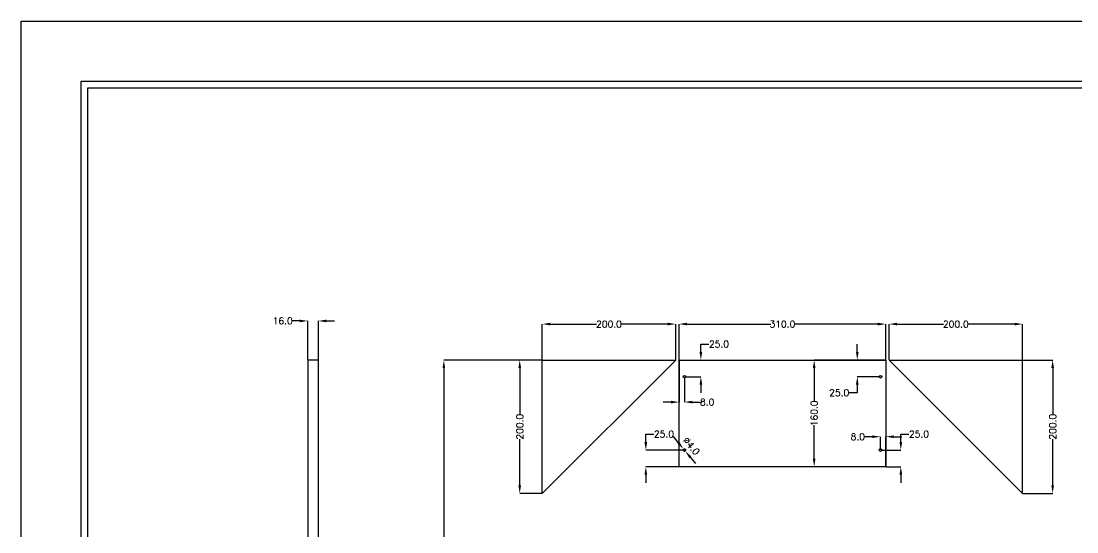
# Model space of a CAD drawing. Header units: millimetres. Extents: x -4601 to 5059, y -189 to 3749.
# Drawn here: x 2089 to 3672, y 2983 to 3749 of the extents above; entities that cross this region are included whole.
import ezdxf

# ---------------------------------------------------------------- set-up
doc = ezdxf.new("R2010")
doc.units = ezdxf.units.MM
doc.layers.get('0').update_dxf_attribs({"lineweight": 25})
doc.layers.add('DIMENSION', color=150, linetype='Continuous', lineweight=9)
doc.layers.add('NoPrint', color=3, linetype='Continuous', plot=False)
doc.styles.get("Standard").update_dxf_attribs({"font": 'txt.shx', "height": 10})
doc.dimstyles.get("Standard").update_dxf_attribs({"dimscale": 100, "dimtxt": 12, "dimasz": 12, "dimexe": 0, "dimexo": 0.5, "dimgap": 1, "dimtad": 0, "dimtoh": 1, "dimdec": 1, "dimzin": 0, "dimdsep": 46, "dimtxsty": 'Standard', "dimcen": 2.5, "dimadec": 0, "dimazin": 0, "dimtfac": 1, "dimtdec": 4, "dimtofl": 0, "dimtmove": 0, "dimatfit": 3, "dimfxl": 1, "dimtolj": 1, "dimtzin": 0, "dimarcsym": 0})

# ---------------------------------------------------------------- blocks, each defined once
blk = doc.blocks.new('*D137')
at = {"layer": 'Defpoints', "color": 0}
for p in [(3070.3, 3294.4), (2870.3, 3240.5), (3070.3, 3240.5)]:
    blk.add_point(p, dxfattribs=at)
at = {"layer": 'DIMENSION', "color": 0, "lineweight": -2}
for p, q in [((2870.3, 3241), (2870.3, 3294.4)), ((2882.3, 3294.4), (2951.8, 3294.4)), ((3058.3, 3294.4), (2988.8, 3294.4)), ((3070.3, 3241), (3070.3, 3294.4))]:
    blk.add_line(p, q, dxfattribs=at)
at = {"layer": 'DIMENSION', "color": 0}
for points in [[(2882.3, 3296.4), (2882.3, 3292.4), (2870.3, 3294.4)], [(3058.3, 3292.4), (3058.3, 3296.4), (3070.3, 3294.4)]]:
    blk.add_solid(points, dxfattribs=at)
at = {"layer": 'DIMENSION', "color": 0, "insert": (2970.3, 3294.4), "char_height": 10, "attachment_point": 5}
blk.add_mtext('\\A1;200.0', dxfattribs=at)
blk = doc.blocks.new('*D139')
at = {"layer": 'Defpoints', "color": 0}
for p in [(3385.3, 3294.4), (3075.3, 3240.5), (3385.3, 3240.5)]:
    blk.add_point(p, dxfattribs=at)
at = {"layer": 'DIMENSION', "color": 0, "lineweight": -2}
for p, q in [((3075.3, 3241), (3075.3, 3294.4)), ((3087.3, 3294.4), (3212.7, 3294.4)), ((3373.3, 3294.4), (3248, 3294.4)), ((3385.3, 3241), (3385.3, 3294.4))]:
    blk.add_line(p, q, dxfattribs=at)
at = {"layer": 'DIMENSION', "color": 0}
for points in [[(3087.3, 3296.4), (3087.3, 3292.4), (3075.3, 3294.4)], [(3373.3, 3292.4), (3373.3, 3296.4), (3385.3, 3294.4)]]:
    blk.add_solid(points, dxfattribs=at)
at = {"layer": 'DIMENSION', "color": 0, "insert": (3230.3, 3294.4), "char_height": 10, "attachment_point": 5}
blk.add_mtext('\\A1;310.0', dxfattribs=at)
blk = doc.blocks.new('*D140')
at = {"layer": 'Defpoints', "color": 0}
for p in [(3590.3, 3294.4), (3390.3, 3240.5), (3590.3, 3240.5)]:
    blk.add_point(p, dxfattribs=at)
at = {"layer": 'DIMENSION', "color": 0, "lineweight": -2}
for p, q in [((3390.3, 3241), (3390.3, 3294.4)), ((3402.3, 3294.4), (3471.8, 3294.4)), ((3578.3, 3294.4), (3508.8, 3294.4)), ((3590.3, 3241), (3590.3, 3294.4))]:
    blk.add_line(p, q, dxfattribs=at)
at = {"layer": 'DIMENSION', "color": 0}
for points in [[(3402.3, 3296.4), (3402.3, 3292.4), (3390.3, 3294.4)], [(3578.3, 3292.4), (3578.3, 3296.4), (3590.3, 3294.4)]]:
    blk.add_solid(points, dxfattribs=at)
at = {"layer": 'DIMENSION', "color": 0, "insert": (3490.3, 3294.4), "char_height": 10, "attachment_point": 5}
blk.add_mtext('\\A1;200.0', dxfattribs=at)
blk = doc.blocks.new('*D142')
at = {"layer": 'Defpoints', "color": 0}
for p in [(2870.3, 3240.5), (2836.5, 3040.5), (2870.3, 3040.5)]:
    blk.add_point(p, dxfattribs=at)
at = {"layer": 'DIMENSION', "color": 0, "lineweight": -2}
for p, q in [((2869.8, 3240.5), (2836.5, 3240.5)), ((2836.5, 3228.5), (2836.5, 3159)), ((2836.5, 3052.5), (2836.5, 3122)), ((2869.8, 3040.5), (2836.5, 3040.5))]:
    blk.add_line(p, q, dxfattribs=at)
at = {"layer": 'DIMENSION', "color": 0}
for points in [[(2838.5, 3228.5), (2834.5, 3228.5), (2836.5, 3240.5)], [(2834.5, 3052.5), (2838.5, 3052.5), (2836.5, 3040.5)]]:
    blk.add_solid(points, dxfattribs=at)
at = {"layer": 'DIMENSION', "color": 0, "insert": (2836.5, 3140.5), "char_height": 10, "attachment_point": 5, "rotation": 90}
blk.add_mtext('\\A1;200.0', dxfattribs=at)
blk = doc.blocks.new('*D144')
at = {"layer": 'Defpoints', "color": 0}
for p in [(3590.3, 3240.5), (3635.4, 3240.5), (3590.3, 3040.5)]:
    blk.add_point(p, dxfattribs=at)
at = {"layer": 'DIMENSION', "color": 0, "lineweight": -2}
for p, q in [((3590.8, 3240.5), (3635.4, 3240.5)), ((3635.4, 3228.5), (3635.4, 3159)), ((3635.4, 3052.5), (3635.4, 3122)), ((3590.8, 3040.5), (3635.4, 3040.5))]:
    blk.add_line(p, q, dxfattribs=at)
at = {"layer": 'DIMENSION', "color": 0}
for points in [[(3637.4, 3228.5), (3633.4, 3228.5), (3635.4, 3240.5)], [(3633.4, 3052.5), (3637.4, 3052.5), (3635.4, 3040.5)]]:
    blk.add_solid(points, dxfattribs=at)
at = {"layer": 'DIMENSION', "color": 0, "insert": (3635.4, 3140.5), "char_height": 10, "attachment_point": 5, "rotation": 90}
blk.add_mtext('\\A1;200.0', dxfattribs=at)
blk = doc.blocks.new('*D146')
at = {"layer": 'Defpoints', "color": 0}
for p in [(3385.3, 3240.5), (3277.9, 3080.5), (3385.3, 3080.5)]:
    blk.add_point(p, dxfattribs=at)
at = {"layer": 'DIMENSION', "color": 0, "lineweight": -2}
for p, q in [((3384.8, 3240.5), (3277.9, 3240.5)), ((3277.9, 3228.5), (3277.9, 3178.2)), ((3277.9, 3092.5), (3277.9, 3142.8)), ((3384.8, 3080.5), (3277.9, 3080.5))]:
    blk.add_line(p, q, dxfattribs=at)
at = {"layer": 'DIMENSION', "color": 0}
for points in [[(3279.9, 3228.5), (3275.9, 3228.5), (3277.9, 3240.5)], [(3275.9, 3092.5), (3279.9, 3092.5), (3277.9, 3080.5)]]:
    blk.add_solid(points, dxfattribs=at)
at = {"layer": 'DIMENSION', "color": 0, "insert": (3277.9, 3160.5), "char_height": 10, "attachment_point": 5, "rotation": 90}
blk.add_mtext('\\A1;160.0', dxfattribs=at)
blk = doc.blocks.new('*D148')
at = {"layer": 'Defpoints', "color": 0}
for p in [(3385.3, 3240.5), (3342.5, 3215.5), (3377.3, 3215.5)]:
    blk.add_point(p, dxfattribs=at)
at = {"layer": 'DIMENSION', "color": 0, "lineweight": -2}
for p, q in [((3342.5, 3252.5), (3342.5, 3264.5)), ((3384.8, 3240.5), (3342.5, 3240.5)), ((3376.8, 3215.5), (3342.5, 3215.5)), ((3342.5, 3203.5), (3342.5, 3191.5)), ((3342.5, 3191.5), (3330.5, 3191.5))]:
    blk.add_line(p, q, dxfattribs=at)
at = {"layer": 'DIMENSION', "color": 0}
for points in [[(3340.5, 3252.5), (3344.5, 3252.5), (3342.5, 3240.5)], [(3344.5, 3203.5), (3340.5, 3203.5), (3342.5, 3215.5)]]:
    blk.add_solid(points, dxfattribs=at)
at = {"layer": 'DIMENSION', "color": 0, "insert": (3315.4, 3191.5), "char_height": 10, "attachment_point": 5}
blk.add_mtext('\\A1;25.0', dxfattribs=at)
blk = doc.blocks.new('*D149')
at = {"layer": 'Defpoints', "color": 0}
for p in [(3377.3, 3105.5), (3407.8, 3105.5), (3385.3, 3080.5)]:
    blk.add_point(p, dxfattribs=at)
at = {"layer": 'DIMENSION', "color": 0, "lineweight": -2}
for p, q in [((3407.8, 3129.5), (3419.8, 3129.5)), ((3407.8, 3117.5), (3407.8, 3129.5)), ((3377.8, 3105.5), (3407.8, 3105.5)), ((3385.8, 3080.5), (3407.8, 3080.5)), ((3407.8, 3068.5), (3407.8, 3056.5))]:
    blk.add_line(p, q, dxfattribs=at)
at = {"layer": 'DIMENSION', "color": 0}
for points in [[(3405.8, 3117.5), (3409.8, 3117.5), (3407.8, 3105.5)], [(3409.8, 3068.5), (3405.8, 3068.5), (3407.8, 3080.5)]]:
    blk.add_solid(points, dxfattribs=at)
at = {"layer": 'DIMENSION', "color": 0, "insert": (3435, 3129.5), "char_height": 10, "attachment_point": 5}
blk.add_mtext('\\A1;25.0', dxfattribs=at)
blk = doc.blocks.new('*D150')
at = {"layer": 'Defpoints', "color": 0}
for p in [(3025.5, 3105.5), (3083.3, 3105.5), (3075.3, 3080.5)]:
    blk.add_point(p, dxfattribs=at)
at = {"layer": 'DIMENSION', "color": 0, "lineweight": -2}
for p, q in [((3025.5, 3129.5), (3037.5, 3129.5)), ((3025.5, 3117.5), (3025.5, 3129.5)), ((3082.8, 3105.5), (3025.5, 3105.5)), ((3074.8, 3080.5), (3025.5, 3080.5)), ((3025.5, 3068.5), (3025.5, 3056.5))]:
    blk.add_line(p, q, dxfattribs=at)
at = {"layer": 'DIMENSION', "color": 0}
for points in [[(3023.5, 3117.5), (3027.5, 3117.5), (3025.5, 3105.5)], [(3027.5, 3068.5), (3023.5, 3068.5), (3025.5, 3080.5)]]:
    blk.add_solid(points, dxfattribs=at)
at = {"layer": 'DIMENSION', "color": 0, "insert": (3052.7, 3129.5), "char_height": 10, "attachment_point": 5}
blk.add_mtext('\\A1;25.0', dxfattribs=at)
blk = doc.blocks.new('*D151')
at = {"layer": 'Defpoints', "color": 0}
for p in [(3077.6, 3240.5), (3108.1, 3240.5), (3083.3, 3215.5)]:
    blk.add_point(p, dxfattribs=at)
at = {"layer": 'DIMENSION', "color": 0, "lineweight": -2}
for p, q in [((3108.1, 3264.5), (3120.1, 3264.5)), ((3108.1, 3252.5), (3108.1, 3264.5)), ((3078.1, 3240.5), (3108.1, 3240.5)), ((3083.8, 3215.5), (3108.1, 3215.5)), ((3108.1, 3203.5), (3108.1, 3191.5))]:
    blk.add_line(p, q, dxfattribs=at)
at = {"layer": 'DIMENSION', "color": 0}
for points in [[(3106.1, 3252.5), (3110.1, 3252.5), (3108.1, 3240.5)], [(3110.1, 3203.5), (3106.1, 3203.5), (3108.1, 3215.5)]]:
    blk.add_solid(points, dxfattribs=at)
at = {"layer": 'DIMENSION', "color": 0, "insert": (3135.2, 3264.5), "char_height": 10, "attachment_point": 5}
blk.add_mtext('\\A1;25.0', dxfattribs=at)
blk = doc.blocks.new('*D153')
at = {"layer": 'Defpoints', "color": 0}
for p in [(3075.3, 3240.5), (3083.3, 3215.5), (3083.3, 3177.4)]:
    blk.add_point(p, dxfattribs=at)
at = {"layer": 'DIMENSION', "color": 0, "lineweight": -2}
for p, q in [((3075.3, 3240), (3075.3, 3177.4)), ((3083.3, 3215), (3083.3, 3177.4)), ((3063.3, 3177.4), (3051.3, 3177.4)), ((3095.3, 3177.4), (3107.3, 3177.4))]:
    blk.add_line(p, q, dxfattribs=at)
at = {"layer": 'DIMENSION', "color": 0}
for points in [[(3063.3, 3175.4), (3063.3, 3179.4), (3075.3, 3177.4)], [(3095.3, 3179.4), (3095.3, 3175.4), (3083.3, 3177.4)]]:
    blk.add_solid(points, dxfattribs=at)
at = {"layer": 'DIMENSION', "color": 0, "insert": (3117.5, 3177.4), "char_height": 10, "attachment_point": 5}
blk.add_mtext('\\A1;8.0', dxfattribs=at)
blk = doc.blocks.new('*D155')
at = {"layer": 'Defpoints', "color": 0}
for p in [(3377.3, 3125.5), (3377.3, 3105.5), (3385.3, 3080.5)]:
    blk.add_point(p, dxfattribs=at)
at = {"layer": 'DIMENSION', "color": 0, "lineweight": -2}
for p, q in [((3365.3, 3125.5), (3353.3, 3125.5)), ((3377.3, 3106), (3377.3, 3125.5)), ((3385.3, 3081), (3385.3, 3125.5)), ((3397.3, 3125.5), (3409.3, 3125.5))]:
    blk.add_line(p, q, dxfattribs=at)
at = {"layer": 'DIMENSION', "color": 0}
for points in [[(3365.3, 3123.5), (3365.3, 3127.5), (3377.3, 3125.5)], [(3397.3, 3127.5), (3397.3, 3123.5), (3385.3, 3125.5)]]:
    blk.add_solid(points, dxfattribs=at)
at = {"layer": 'DIMENSION', "color": 0, "insert": (3343.2, 3125.5), "char_height": 10, "attachment_point": 5}
blk.add_mtext('\\A1;8.0', dxfattribs=at)
blk = doc.blocks.new('*D157')
at = {"layer": 'Defpoints', "color": 0}
for p in [(3082, 3107.1), (3084.6, 3104)]:
    blk.add_point(p, dxfattribs=at)
at = {"layer": 'DIMENSION', "color": 0, "lineweight": -2}
for p, q in [((3074.4, 3116.3), (3066.8, 3125.6)), ((3092.2, 3094.7), (3099.9, 3085.4))]:
    blk.add_line(p, q, dxfattribs=at)
at = {"layer": 'DIMENSION', "color": 0}
for p, q in [((3080.8, 3105.5), (3085.8, 3105.5)), ((3083.3, 3103), (3083.3, 3108))]:
    blk.add_line(p, q, dxfattribs=at)
for points in [[(3072.9, 3115), (3076, 3117.6), (3082, 3107.1)], [(3093.8, 3096), (3090.7, 3093.4), (3084.6, 3104)]]:
    blk.add_solid(points, dxfattribs=at)
at = {"layer": 'DIMENSION', "color": 0, "insert": (3093.9, 3111.6), "char_height": 10, "attachment_point": 5, "rotation": 309.4868}
blk.add_mtext('\\A1;{\\Q0;%%c}4.0', dxfattribs=at)
blk = doc.blocks.new('*D162')
at = {"layer": 'Defpoints', "color": 0}
for p in [(2870.3, 3240.5), (2722.8, 2310.5), (2870.3, 2310.5)]:
    blk.add_point(p, dxfattribs=at)
at = {"layer": 'DIMENSION', "color": 0, "lineweight": -2}
for p, q in [((2869.8, 3240.5), (2722.8, 3240.5)), ((2722.8, 3228.5), (2722.8, 2794.8)), ((2722.8, 2322.5), (2722.8, 2756.2)), ((2869.8, 2310.5), (2722.8, 2310.5))]:
    blk.add_line(p, q, dxfattribs=at)
at = {"layer": 'DIMENSION', "color": 0}
for points in [[(2724.8, 3228.5), (2720.8, 3228.5), (2722.8, 3240.5)], [(2720.8, 2322.5), (2724.8, 2322.5), (2722.8, 2310.5)]]:
    blk.add_solid(points, dxfattribs=at)
at = {"layer": 'DIMENSION', "color": 0, "insert": (2722.8, 2775.5), "char_height": 10, "attachment_point": 5, "rotation": 90}
blk.add_mtext('\\A1;930.0', dxfattribs=at)
blk = doc.blocks.new('*D166')
at = {"layer": 'Defpoints', "color": 0}
for p in [(2518.8, 3299.1), (2518.8, 3240.5), (2534.8, 3240.5)]:
    blk.add_point(p, dxfattribs=at)
at = {"layer": 'DIMENSION', "color": 0, "lineweight": -2}
for p, q in [((2506.8, 3299.1), (2494.8, 3299.1)), ((2518.8, 3241), (2518.8, 3299.1)), ((2534.8, 3241), (2534.8, 3299.1)), ((2546.8, 3299.1), (2558.8, 3299.1))]:
    blk.add_line(p, q, dxfattribs=at)
at = {"layer": 'DIMENSION', "color": 0}
for points in [[(2506.8, 3297.1), (2506.8, 3301.1), (2518.8, 3299.1)], [(2546.8, 3301.1), (2546.8, 3297.1), (2534.8, 3299.1)]]:
    blk.add_solid(points, dxfattribs=at)
at = {"layer": 'DIMENSION', "color": 0, "insert": (2481.3, 3299.1), "char_height": 10, "attachment_point": 5}
blk.add_mtext('\\A1;16.0', dxfattribs=at)

msp = doc.modelspace()

# ---------------------------------------------------------------- linework, layer by layer
for p, q in [((2518.83, 3240.51), (2518.83, 2310.51)), ((2534.83, 3240.51), (2518.83, 3240.51)), ((2534.83, 2310.51), (2534.83, 3240.51)), ((2870.32, 3040.51), (3070.32, 3240.51)), ((2870.32, 3240.51), (3070.32, 3240.51)), ((2870.32, 3040.51), (2870.32, 3240.51)), ((3390.32, 3240.51), (3590.32, 3040.51)), ((3390.32, 3240.51), (3590.32, 3240.51)), ((3590.32, 3040.51), (3590.32, 3240.51))]:
    msp.add_line(p, q)
for points in [[(4969.12, 3658.63), (4969.12, 1738.63), (2179.12, 1738.63), (2179.12, 3658.63)], [(4959.12, 3648.63), (4959.12, 1748.63), (2189.12, 1748.63), (2189.12, 3648.63)], [(3075.32, 3240.51), (3385.32, 3240.51), (3385.32, 3080.51), (3075.32, 3080.51)]]:
    msp.add_lwpolyline(points, close=True)
for centre in [(3083.32, 3215.51), (3377.32, 3215.51), (3083.32, 3105.51), (3377.32, 3105.51)]:
    msp.add_circle(centre, 2)
at = {"layer": 'NoPrint'}
msp.add_lwpolyline([(5059.12, 3748.63), (5059.12, 1648.63), (2089.12, 1648.63), (2089.12, 3748.63)], close=True, dxfattribs=at)

# ---------------------------------------------------------------- dimensions: what is measured, and where the dimension line sits
at = {"layer": 'DIMENSION'}
for base, p1, p2, picture, middle in [((2518.83, 3299.15), (2534.83, 3240.51), (2518.83, 3240.51), '*D166', (2481.33, 3299.15)), ((3070.32, 3294.43), (2870.32, 3240.51), (3070.32, 3240.51), '*D137', (2970.32, 3294.43)), ((3385.32, 3294.43), (3075.32, 3240.51), (3385.32, 3240.51), '*D139', (3230.32, 3294.43)), ((3590.32, 3294.43), (3390.32, 3240.51), (3590.32, 3240.51), '*D140', (3490.32, 3294.43)), ((3083.32, 3177.35), (3075.32, 3240.51), (3083.32, 3215.51), '*D153', (3117.49, 3177.35)), ((3377.32, 3125.51), (3385.32, 3080.51), (3377.32, 3105.51), '*D155', (3343.15, 3125.51))]:
    dim = msp.add_linear_dim(base=base, p1=p1, p2=p2, dimstyle='Standard', override={"dimscale": 1, "dimlfac": 1, "dimtxsty": 'Standard', "dimsah": 1, "dimtolj": 1}, dxfattribs=at)
    dim.commit()
    dim.dimension.update_dxf_attribs({"geometry": picture, "text_midpoint": middle})
for base, p1, p2, picture, middle in [((3108.06, 3240.51), (3083.32, 3215.51), (3077.59, 3240.51), '*D151', (3135.23, 3264.51)), ((3342.54, 3215.51), (3385.32, 3240.51), (3377.32, 3215.51), '*D148', (3315.37, 3191.51)), ((2722.82, 2310.51), (2870.32, 3240.51), (2870.32, 2310.51), '*D162', (2722.82, 2775.51)), ((2836.51, 3040.51), (2870.32, 3240.51), (2870.32, 3040.51), '*D142', (2836.51, 3140.51)), ((3277.93, 3080.51), (3385.32, 3240.51), (3385.32, 3080.51), '*D146', (3277.93, 3160.51)), ((3635.43, 3240.51), (3590.32, 3040.51), (3590.32, 3240.51), '*D144', (3635.43, 3140.51)), ((3025.51, 3105.51), (3075.32, 3080.51), (3083.32, 3105.51), '*D150', (3052.68, 3129.51)), ((3407.83, 3105.51), (3385.32, 3080.51), (3377.32, 3105.51), '*D149', (3435, 3129.51))]:
    dim = msp.add_linear_dim(base=base, p1=p1, p2=p2, angle=90, dimstyle='Standard', override={"dimscale": 1, "dimlfac": 1, "dimtxsty": 'Standard', "dimsah": 1, "dimtolj": 1}, dxfattribs=at)
    dim.commit()
    dim.dimension.update_dxf_attribs({"geometry": picture, "text_midpoint": middle})
dim = msp.add_diameter_dim_2p(p1=(3082.05, 3107.05), p2=(3084.59, 3103.97), text='{\\Q0;%%c}4.0', dimstyle='Standard', override={"dimscale": 1, "dimlfac": 1, "dimtxsty": 'Standard', "dimsah": 1, "dimse1": 1, "dimse2": 1, "dimtmove": 2, "dimtolj": 1}, dxfattribs=at)
dim.commit()
dim.dimension.update_dxf_attribs({"geometry": '*D157', "text_midpoint": (3093.85, 3111.6), "dimtype": 163})

doc.saveas('drawing.dxf')
